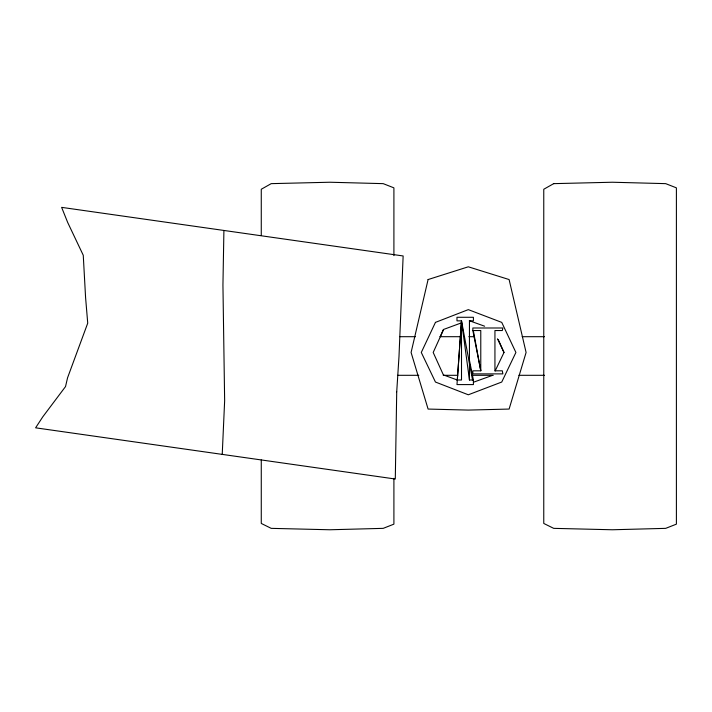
<?xml version="1.0" encoding="UTF-8"?>
<svg xmlns="http://www.w3.org/2000/svg" width="712" height="712" viewBox="0 0 712 712"><rect width="100%" height="100%" fill="white"/><g stroke="black" fill="none" stroke-linecap="round" stroke-linejoin="round"><path stroke-width="1.07" d="M223.906 230.457L222.936 285.094L224.645 400.767L222.233 454.389M457.309 380.003L461.509 320.854L456.979 320.854L456.979 317.285L473.409 317.285L473.409 320.854L469.448 320.854L469.448 380.003L473.409 380.003L473.409 384.587L456.979 384.587L461.509 320.854L472.554 380.003M440.283 336.5L443.38 329.522L461.038 323.017M443.38 330.03L433.19 352.467L443.38 374.904M495.116 370.997L504.007 352.467L498.24 339.499M473.409 382.246L491.769 375.633M472.848 330.537L480.778 330.537L480.778 370.818L472.848 370.818L472.848 373.88L502.868 373.88L502.307 370.818L494.938 370.818L494.938 330.537L502.307 330.537L502.868 327.992L472.848 327.992L472.848 330.537L480.778 370.818L473.32 330.537M399.895 336.696L415.461 336.696M439.918 336.696L461.047 336.696M468.825 336.696L474.388 336.696M522.19 336.696L544.431 336.696M397.67 375.304L418.79 375.304M443.256 375.304L457.709 375.304M472.163 375.304L493.283 375.304M518.861 375.304L544.431 375.304M456.979 380.003L461.509 380.003L461.509 320.854L469.448 380.003M469.333 320.712L484.632 326.212M444.422 375.286L456.89 379.87M497.457 338.805L504.007 352.467M469.448 360.281L473.409 380.003M393.905 255.617L393.905 187.852L383.198 183.643L329.878 182.236L271.21 183.643L261.268 189.258L261.268 235.53M393.905 478.322L393.905 524.148L383.198 528.357L329.878 529.764L271.21 528.357L261.268 523.445L261.268 459.961M396.718 391.814L395.293 479.016L35.6 427.823L42.773 416.849L65.531 386.563L67.551 377.823L87.727 323.159L85.582 297.527L83.26 255.27L67.693 222.482L61.624 207.361L403.143 255.964L398.996 356.481L396.718 391.814M428.09 279.549L411.091 352.467L428.09 409.062L468.309 410.085L509.107 409.062L526.097 352.467L509.107 279.549L468.309 266.804L428.09 279.549M435.45 322.385L421.29 352.467L435.45 382.041L468.309 394.786L501.738 382.041L515.906 352.467L501.738 322.385L468.309 309.631L435.45 322.385M553.705 183.643L543.763 189.258L543.763 523.445L553.705 528.357L612.373 529.764L665.693 528.357L676.4 524.148L676.4 187.852L665.693 183.643L612.373 182.236L553.705 183.643"/></g></svg>
